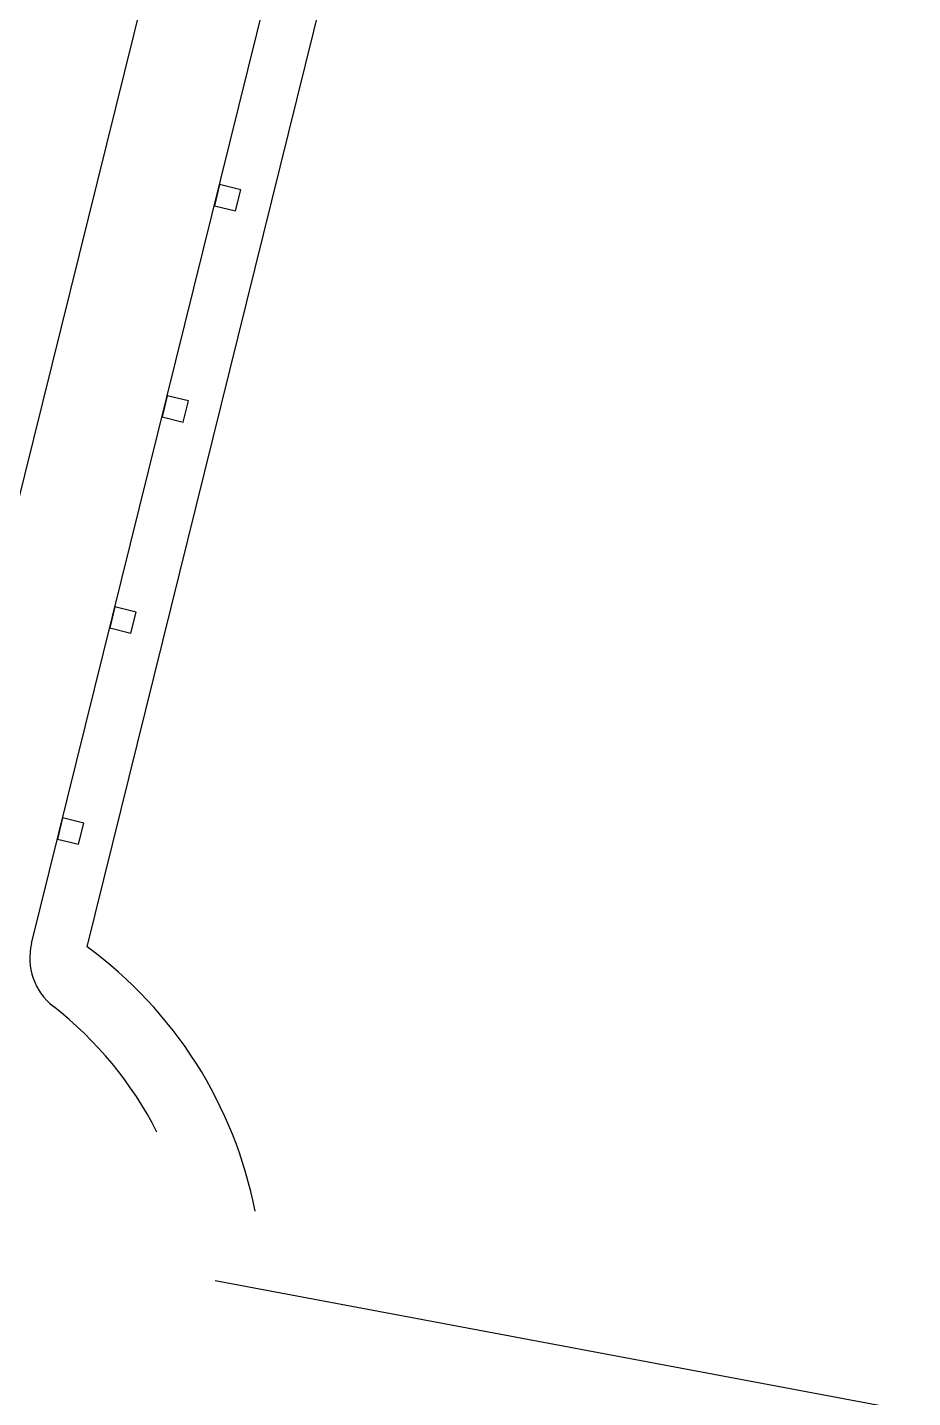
# Model space of a CAD drawing. Header units: inches. Extents: x 0.0008 to 0.0144, y 0.0003 to 0.0113.
# Drawn here: x 0.001885 to 0.003167, y 0.002509 to 0.004493 of the extents above; entities that cross this region are included whole.
import ezdxf

# ---------------------------------------------------------------- set-up
doc = ezdxf.new("R2010")
doc.units = ezdxf.units.IN
doc.header["$MEASUREMENT"] = 0
doc.linetypes.add('STRICHPUNKT', pattern=[25.4, 12.7, -6.35, 0, -6.35])
doc.layers.add('Standard', color=7, linetype='Continuous')

msp = doc.modelspace()

# ---------------------------------------------------------------- linework, layer by layer
at = {"layer": 'Standard', "color": 4, "linetype": 'STRICHPUNKT'}
msp.add_line((0.001587475580497378, 0.002661649578376358), (0.002946391819733512, 0.008144080818066871), dxfattribs=at)
at = {"layer": 'Standard', "color": 2, "linetype": 'ByBlock'}
for p, q in [((0.001890720022466473, 0.003166675964832874), (0.003040588931286614, 0.007805723645069472)), ((0.002156919719364532, 0.002678715513493744), (0.004157026008034744, 0.002303206357982409))]:
    msp.add_line(p, q, dxfattribs=at)
at = {"layer": 'Standard', "color": 100, "linetype": 'ByBlock'}
msp.add_line((0.001971037356498425, 0.003161789422420508), (0.003120965683154614, 0.007801076818830378), dxfattribs=at)
at = {"layer": 'Standard', "color": 7, "linetype": 'ByBlock'}
for p, q in [((0.002163101173366882, 0.004265574401456637), (0.002155523630636122, 0.004235003453971035)), ((0.002193672120852492, 0.004257996858725898), (0.002163101173366882, 0.004265574401456637)), ((0.002186094578121748, 0.004227425911240272), (0.002193672120852492, 0.004257996858725898)), ((0.002155523630636122, 0.004235003453971035), (0.002186094578121748, 0.004227425911240272)), ((0.002087325746059614, 0.003959864926600531), (0.002079748203328834, 0.003929293979114933)), ((0.002117896693545208, 0.003952287383869787), (0.002087325746059614, 0.003959864926600531)), ((0.002110319150814464, 0.00392171643638417), (0.002117896693545208, 0.003952287383869787)), ((0.002079748203328834, 0.003929293979114933), (0.002110319150814464, 0.00392171643638417)), ((0.002011550318752327, 0.003654155451744429), (0.002003972776021567, 0.003623584504258827)), ((0.002042121266237941, 0.003646577909013685), (0.002011550318752327, 0.003654155451744429)), ((0.002034543723507181, 0.003616006961528059), (0.002042121266237941, 0.003646577909013685)), ((0.002003972776021567, 0.003623584504258827), (0.002034543723507181, 0.003616006961528059)), ((0.001935774891445043, 0.003348445976888319), (0.001928197348714284, 0.00331787502940272)), ((0.001966345838930653, 0.003340868434157575), (0.001935774891445043, 0.003348445976888319)), ((0.001958768296199914, 0.003310297486671957), (0.001966345838930653, 0.003340868434157575)), ((0.001928197348714284, 0.00331787502940272), (0.001958768296199914, 0.003310297486671957))]:
    msp.add_line(p, q, dxfattribs=at)
at = {"layer": 'Standard', "color": 2, "linetype": 'ByBlock'}
for centre, radius, start, end in [((0.001976847619963858, 0.003145327737054248), 8.87339274458307e-05, 166.0788129237443, 232.1400446923433), ((0.001591534545250756, 0.002649656989438165), 0.0005390842433545787, 26.90045087623433, 52.14004469233882)]:
    msp.add_arc(centre, radius, start, end, dxfattribs=at)
at = {"layer": 'Standard', "color": 100, "linetype": 'ByBlock'}
msp.add_arc((0.001605642676348724, 0.002660684082053901), 0.0006201772604873818, 10.97591334338872, 53.9013152092986, dxfattribs=at)

doc.saveas('drawing.dxf')
